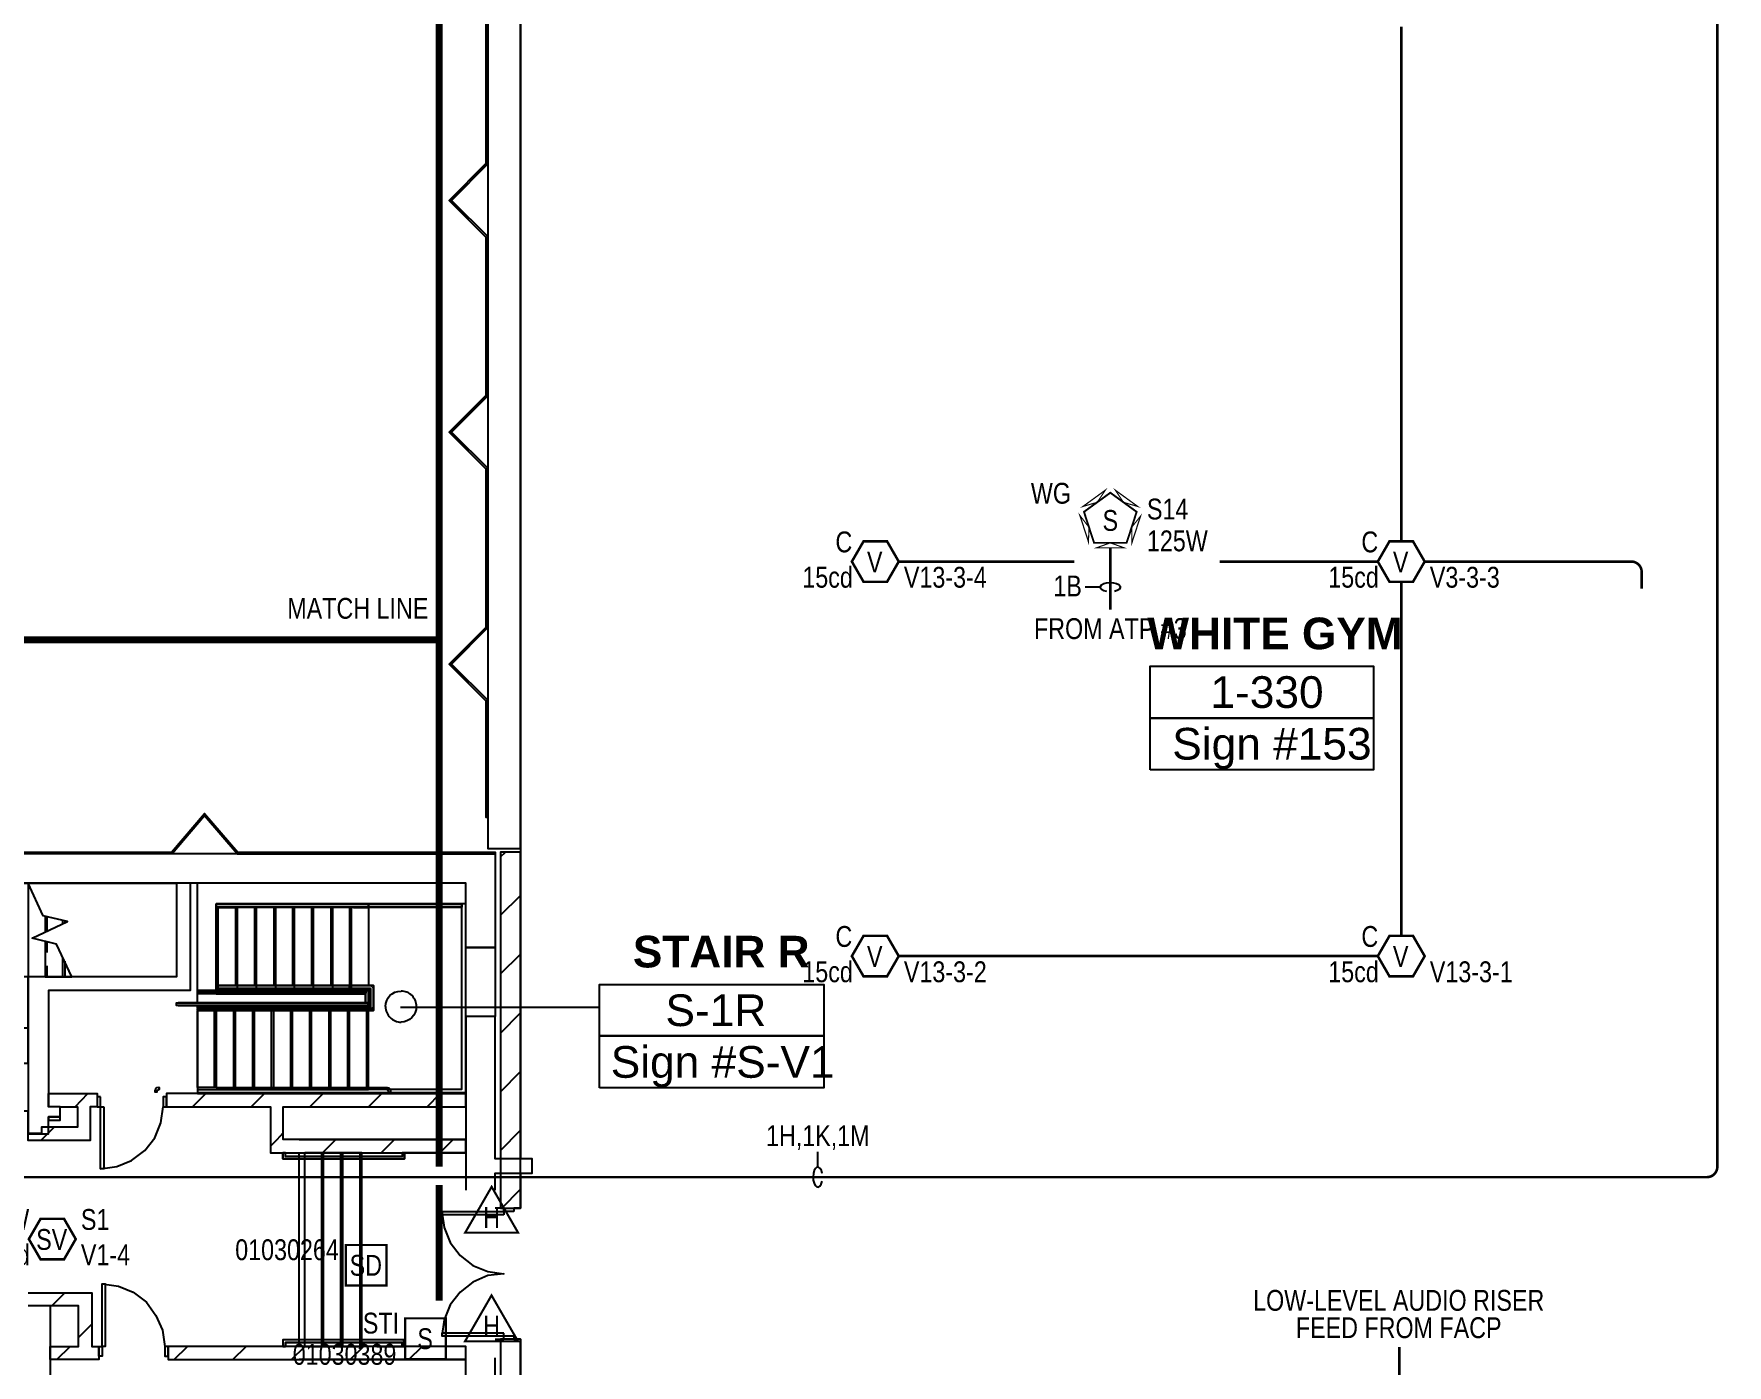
# Model space of a CAD drawing. Header units: inches. Extents: x 8199 to 15931, y 7617 to 15423.
# Drawn here: x 9666 to 10641, y 10030 to 10796 of the extents above; entities that cross this region are included whole.
import ezdxf
from ezdxf.enums import TextEntityAlignment as Align

# ---------------------------------------------------------------- set-up
doc = ezdxf.new("R2010")
doc.units = ezdxf.units.IN
doc.header["$LTSCALE"] = 0.25
doc.header["$MEASUREMENT"] = 0
for name, color, linetype in [('BACKGROUND', 8, 'Continuous'), ('CL-TEXT', 3, 'Continuous'), ('CONDUIT', 6, 'Continuous'), ('DOOR HOLDER', 1, 'Continuous'), ('PULL STATION', 1, 'Continuous'), ('SMOKE DETECTOR', 1, 'Continuous'), ('SPEAKER', 1, 'Continuous'), ('SPEAKER STROBE', 1, 'Continuous'), ('STROBE', 1, 'Continuous'), ('WIRE TAG', 3, 'Continuous')]:
    doc.layers.add(name, color=color, linetype=linetype)
doc.styles.add('Arial', font='arial.ttf', dxfattribs={"width": 0.8})
doc.styles.add('ESSCOE_TEXT', font='arial.ttf', dxfattribs={"width": 0.8, "height": 12})
doc.styles.add('PDF Arial', font='arial.ttf')
doc.styles.add('PDF Arial Bold', font='arialbd.ttf')

# ---------------------------------------------------------------- blocks, each defined once
blk = doc.blocks.new('SIGA-278')
at = {"layer": 'PULL STATION', "const_width": 1.3}
blk.add_lwpolyline([(-11.5, -11.68), (-11.5, 11.7), (11.89, 11.7), (11.89, -11.68)], close=True, dxfattribs=at)
at = {"layer": 'PULL STATION', "style": 'Arial', "width": 0.8}
blk.add_text('S', height=12, dxfattribs=at).set_placement((0, 0), align=Align.MIDDLE)
for tag, p in [('ADDRESS', (20.64, 8.96)), ('ZONE', (20.64, -8.58))]:
    blk.add_attdef(tag, text='', height=12, dxfattribs=at).set_placement(p, align=Align.MIDDLE_LEFT)
blk.add_attdef('SUBSCRIPT', text='', height=12, dxfattribs=at).set_placement((-16.56, -9.02), align=Align.MIDDLE_RIGHT)
blk = doc.blocks.new('150X-AQN5')
at = {"layer": 'DOOR HOLDER', "const_width": 1.25}
blk.add_lwpolyline([(15.26, -8.81), (0, 17.63), (-15.26, -8.81)], close=True, dxfattribs=at)
at = {"layer": 'DOOR HOLDER', "style": 'Arial', "width": 0.8}
blk.add_text('H', height=12, dxfattribs=at).set_placement((0, 0), align=Align.MIDDLE)
blk.add_attdef('SUBSCRIPT', text='', height=12, dxfattribs=at).set_placement((11.35, 10.49), align=Align.MIDDLE_LEFT)
blk = doc.blocks.new('MN-HSMG25P5N HYPERSPIKE SPEAKER')
at = {"layer": 'SPEAKER', "const_width": 1.1}
blk.add_lwpolyline([(15.17, 4.93), (0, 15.95), (-15.17, 4.93), (-9.37, -12.9), (9.37, -12.9)], close=True, dxfattribs=at)
at = {"layer": 'SPEAKER STROBE'}
for points in [[(-2.89, 17.39, 0.626, 0.626, 0), (-7.58, 10.44, 0.626, 0.626, 0), (-15.79, 8.02, 0.723, 0.723, 0)], [(15.79, 8.02, 0.626, 0.626, 0), (7.59, 10.43, 0.626, 0.626, 0), (2.9, 17.38, 0.723, 0.723, 0)], [(-17.52, 2.87, 0.626, 0.626, 0), (-12.27, -3.99, 0.626, 0.626, 0), (-12.59, -12.28, 0.723, 0.723, 0)], [(12.46, -12.71, 0.626, 0.626, 0), (12.27, -3.99, 0.626, 0.626, 0), (17.38, 2.45, 0.723, 0.723, 0)], [(-7.97, -15.77, 0.626, 0.626, 0), (0, -12.9, 0.626, 0.626, 0), (7.97, -15.77, 0.723, 0.723, 0)]]:
    blk.add_lwpolyline(points, format="xyseb", close=True, dxfattribs=at)
at = {"layer": 'SPEAKER', "style": 'Arial', "width": 0.8}
blk.add_text('S', height=12, dxfattribs=at).set_placement((0, 0), align=Align.MIDDLE)
blk.add_attdef('Speaker_Circuit', text='', height=12, dxfattribs=at).set_placement((21.07, 6.55), align=Align.MIDDLE_LEFT)
blk.add_attdef('250W', text='', height=12, dxfattribs=at).set_placement((55.6, -11.77), align=Align.MIDDLE_RIGHT)
blk = doc.blocks.new('WIRE TAG TOP')
at = {"layer": 'WIRE TAG', "color": 6}
blk.add_line((0, 5.77), (0, 14.57), dxfattribs=at)
blk.add_ellipse((0, 0), major_axis=(0, 5.77), ratio=0.473684, start_param=5.083251, end_param=10.570968, dxfattribs=at)
at = {"layer": 'WIRE TAG', "style": 'Arial', "width": 0.8}
blk.add_attdef('WIRE#', text='', height=12, dxfattribs=at).set_placement((0, 23.86), align=Align.MIDDLE_CENTER)
blk = doc.blocks.new('WIRE TAG LEFT')
at = {"layer": 'WIRE TAG', "color": 6}
blk.add_line((-5.77, 0), (-14.57, 0), dxfattribs=at)
at = {"layer": 'WIRE TAG', "color": 6, "extrusion": (0, 0, -1)}
blk.add_ellipse((0, 0), major_axis=(5.77, 0), ratio=0.473684, start_param=1.941658, end_param=7.429375, dxfattribs=at)
at = {"layer": 'WIRE TAG', "style": 'Arial', "width": 0.8}
blk.add_attdef('WIRE#', text='', height=12, dxfattribs=at).set_placement((-16.4, 0.73), align=Align.MIDDLE_RIGHT)
blk = doc.blocks.new('GC-S7VM')
at = {"layer": 'SPEAKER STROBE', "const_width": 1.46}
blk.add_lwpolyline([(13.83, 0.21), (7.08, 11.9), (-6.42, 11.9), (-13.17, 0.21), (-6.42, -11.49), (7.08, -11.49)], close=True, dxfattribs=at)
at = {"layer": 'SPEAKER STROBE', "style": 'Arial', "width": 0.8}
blk.add_text('SV', height=12, dxfattribs=at).set_placement((0, 0), align=Align.MIDDLE)
for tag, p in [('C', (-12.95, 11.52)), ('CANDELA', (-12.62, -8.82)), ('1/2W', (-12.62, -29.16))]:
    blk.add_attdef(tag, text='', height=12, dxfattribs=at).set_placement(p, align=Align.MIDDLE_RIGHT)
for tag, p in [('Speaker_Circuit', (16.8, 11.52)), ('Visual_Circuit', (16.8, -8.82))]:
    blk.add_attdef(tag, text='', height=12, dxfattribs=at).set_placement(p, align=Align.MIDDLE_LEFT)
blk = doc.blocks.new('SIGA-PD')
at = {"layer": 'SMOKE DETECTOR', "const_width": 1.3}
blk.add_lwpolyline([(-11.5, -11.68), (-11.5, 11.7), (11.89, 11.7), (11.89, -11.68)], close=True, dxfattribs=at)
at = {"layer": 'SMOKE DETECTOR', "style": 'Arial', "width": 0.8}
blk.add_text('SD', height=12, dxfattribs=at).set_placement((0, 0), align=Align.MIDDLE)
for tag, p in [('ADDRESS', (20.64, 8.96)), ('ZONE', (20.64, -8.58))]:
    blk.add_attdef(tag, text='', height=12, dxfattribs=at).set_placement(p, align=Align.MIDDLE_LEFT)
blk.add_attdef('SUBSCRIPT', text='', height=12, dxfattribs=at).set_placement((-16.56, -9.02), align=Align.MIDDLE_RIGHT)
blk = doc.blocks.new('GC-VM')
at = {"layer": 'STROBE', "const_width": 1.46}
blk.add_lwpolyline([(13.83, 0.21), (7.08, 11.9), (-6.42, 11.9), (-13.17, 0.21), (-6.42, -11.49), (7.08, -11.49)], close=True, dxfattribs=at)
at = {"layer": 'STROBE', "style": 'Arial', "width": 0.8}
blk.add_text('V', height=12, dxfattribs=at).set_placement((0, 0), align=Align.MIDDLE)
for tag, p in [('C', (-12.95, 11.52)), ('CANDELA', (-12.62, -8.82))]:
    blk.add_attdef(tag, text='', height=12, dxfattribs=at).set_placement(p, align=Align.MIDDLE_RIGHT)
blk.add_attdef('Visual_Circuit', text='', height=12, dxfattribs=at).set_placement((16.8, -8.82), align=Align.MIDDLE_LEFT)

msp = doc.modelspace()

# ---------------------------------------------------------------- linework, layer by layer
at = {"lineweight": 0, "const_width": 4}
for points in [[(9899.51, 10447.31), (9899.51, 11085.36), (10627.5, 11085.36)], [(9899.51, 10331.03), (9899.51, 10447.31), (8200.55, 10447.31)], [(9899.51, 10331.03), (9899.51, 10144)], [(9899.51, 10133.5), (9899.51, 10066.87)]]:
    msp.add_lwpolyline(points, dxfattribs=at)
at = {"layer": 'BACKGROUND'}
for points in [[(9927.52, 10988.36), (9927.52, 11094.77), (9927.52, 10355.97), (9927.52, 10327.3), (9932.62, 10327.3), (9946.32, 10327.3), (9946.32, 11075.97), (10484.09, 11075.97), (10484.09, 11094.77), (9946.32, 11094.77), (9927.52, 11094.77), (9926.56, 11095.73), (10033.61, 11095.73), (10054.95, 11117.07), (10076.3, 11095.73), (10167.1, 11095.73), (10188.44, 11117.07), (10209.79, 11095.73), (10300.58, 11095.73), (10321.93, 11117.07), (10343.27, 11095.73), (10456.69, 11095.73), (10456.69, 11094.77), (10342.64, 11094.77)], [(10641.15, 11075.97), (10484.09, 11075.97), (10484.09, 11087.44), (10523.59, 11087.44), (10641.15, 11087.44), (10641.15, 11075.97), (10462.1, 11075.97), (9946.32, 11075.97), (9946.32, 10148.58)], [(9926.56, 10721.71), (9926.56, 10812.51), (9927.52, 10813.14), (9927.52, 10721.39)], [(9905.22, 10700.36), (9926.56, 10721.71), (9927.52, 10721.39), (9906.49, 10700.36)], [(9926.56, 10679.02), (9905.22, 10700.36), (9906.49, 10700.36), (9927.52, 10679.66)], [(9926.56, 10588.22), (9926.56, 10679.02), (9927.52, 10679.66), (9927.52, 10587.9)], [(9905.22, 10566.88), (9926.56, 10588.22), (9927.52, 10587.9), (9906.49, 10566.88)], [(9926.56, 10545.53), (9905.22, 10566.88), (9906.49, 10566.88), (9927.52, 10546.17)], [(9926.56, 10454.74), (9926.56, 10545.53), (9927.52, 10546.17), (9927.52, 10454.42)], [(9905.22, 10433.39), (9926.56, 10454.74), (9927.52, 10454.42), (9906.49, 10433.39)], [(9926.56, 10412.05), (9905.22, 10433.39), (9906.49, 10433.39), (9927.52, 10412.68)], [(9745.29, 10325.07), (9764.41, 10347.37), (9764.41, 10346.1), (9745.61, 10324.12)], [(9764.41, 10347.37), (9783.52, 10325.07), (9783.2, 10324.12), (9764.41, 10346.1)], [(9783.2, 10324.12), (9931.66, 10324.12), (9481.82, 10324.12), (9481.82, 10307.23), (9462.07, 10307.23), (9462.07, 10324.12), (9461.43, 10324.12), (9461.43, 10307.23), (9443.59, 10307.23), (9443.59, 10295.44)], [(9640.16, 10325.07), (9745.29, 10325.07), (9745.61, 10324.12), (9639.84, 10324.12)], [(9783.52, 10325.07), (9931.66, 10325.07), (9931.66, 10324.12), (9931.66, 10307.23), (9931.66, 10270.28), (9914.78, 10270.28), (9914.78, 10307.23), (9756.12, 10307.23), (9756.12, 10253.39), (9756.12, 10245.43), (9674.56, 10245.43), (9674.56, 10178.52), (9674.56, 10186.17), (9702.6, 10186.17), (9702.6, 10178.52), (9698.46, 10178.52), (9698.46, 10166.74), (9698.46, 10159.09), (9670.42, 10159.09), (9662.78, 10159.09), (9662.78, 10163.23), (9662.78, 10175.97), (9656.41, 10175.97), (9656.41, 10163.23)], [(9934.85, 10322.52), (9937.71, 10325.07)], [(9613.08, 10163.23), (9613.08, 10175.97), (9605.11, 10175.97), (9605.11, 10307.23), (9748.16, 10307.23), (9748.16, 10253.39), (9674.56, 10253.39), (9662.78, 10253.39)], [(9672.65, 10273.78), (9672.65, 10253.39), (9682.53, 10253.39), (9687.95, 10253.39), (9679.02, 10272.19), (9665.01, 10275.69), (9685.4, 10285.25), (9671.38, 10288.43), (9662.78, 10307.23), (9662.78, 10253.39), (9605.11, 10253.39), (9605.11, 10243.51), (9605.11, 10233.64), (9605.11, 10223.76), (9605.11, 10213.57), (9605.11, 10203.69), (9662.78, 10203.69), (9662.78, 10213.57), (9662.78, 10223.76), (9605.11, 10223.76)], [(9857.75, 10236.82), (9771.1, 10236.82), (9760.26, 10236.82), (9749.11, 10236.82), (9759.95, 10236.82), (9748.16, 10236.82), (9748.16, 10238.42), (9771.1, 10238.42), (9857.11, 10238.42), (9857.11, 10243.83), (9848.19, 10243.83), (9771.73, 10243.83), (9760.58, 10243.83), (9760.26, 10243.83), (9771.1, 10243.83), (9771.1, 10243.51), (9856.79, 10243.51), (9856.79, 10238.42), (9760.26, 10238.42), (9760.26, 10307.23)], [(9934.85, 10288.75), (9946.32, 10300.22)], [(9672.65, 10288.12), (9672.65, 10279.2)], [(9673.61, 10288.12), (9673.61, 10279.51)], [(9760.26, 10188.72), (9760.26, 10186.81), (9867.63, 10186.81), (9914.78, 10186.81), (9914.78, 10295.44), (9850.1, 10295.44), (9771.1, 10295.44), (9771.1, 10293.21), (9782.25, 10293.21)], [(9847.87, 10236.51), (9858.71, 10236.51), (9858.71, 10238.42), (9858.71, 10245.43), (9856.79, 10245.43), (9847.87, 10245.43), (9837.04, 10245.43), (9825.89, 10245.43), (9815.06, 10245.43), (9804.23, 10245.43), (9793.08, 10245.43), (9782.25, 10245.43), (9771.1, 10245.43), (9771.1, 10293.21)], [(9847.87, 10293.21), (9847.87, 10248.29), (9861.57, 10248.29), (9861.57, 10233.96), (9771.1, 10233.96)], [(9870.49, 10188.72), (9912.55, 10188.72), (9912.55, 10293.21), (9850.1, 10293.21), (9847.87, 10293.21), (9837.04, 10293.21), (9825.89, 10293.21), (9815.06, 10293.21), (9804.23, 10293.21), (9793.08, 10293.21), (9782.25, 10293.21), (9782.25, 10248.29)], [(9793.08, 10293.21), (9793.08, 10248.29)], [(9804.23, 10293.21), (9804.23, 10248.29)], [(9815.06, 10293.21), (9815.06, 10248.29)], [(9825.89, 10293.21), (9825.89, 10248.29)], [(9837.04, 10293.21), (9837.04, 10248.29)], [(9850.1, 10293.21), (9858.71, 10293.21), (9858.71, 10248.29)], [(9682.53, 10285.89), (9682.53, 10283.97)], [(9683.8, 10285.57), (9683.8, 10284.29)], [(9673.61, 10273.46), (9673.61, 10267.41)], [(9673.61, 10259.76), (9673.61, 10253.39)], [(9682.53, 10264.54), (9682.53, 10253.39)], [(9683.8, 10262.31), (9683.8, 10253.39)], [(9934.85, 10254.98), (9946.32, 10266.45)], [(9662.78, 10223.76), (9662.78, 10233.64), (9662.78, 10243.51), (9662.78, 10253.39), (9662.78, 10162.91), (9674.56, 10162.91), (9674.56, 10172.79), (9674.56, 10170.88), (9681.25, 10170.88), (9681.25, 10172.79), (9681.25, 10178.52), (9691.13, 10178.52), (9691.13, 10166.74), (9670.42, 10166.74), (9670.42, 10163.23), (9662.78, 10163.23)], [(9847.87, 10248.29), (9771.1, 10248.29), (9847.87, 10248.29), (9861.57, 10248.29), (9861.57, 10233.96), (9771.1, 10233.96), (9861.57, 10233.96), (9861.57, 10248.29), (9847.87, 10248.29), (9771.1, 10248.29), (9771.1, 10246.7), (9771.1, 10248.29), (9771.1, 10246.7), (9847.87, 10246.7), (9859.98, 10246.7), (9859.98, 10235.23), (9771.1, 10235.23), (9860.94, 10235.23), (9861.25, 10235.23), (9860.94, 10235.23)], [(9861.57, 10234.59), (9861.57, 10234.28), (9861.25, 10233.96), (9861.57, 10234.28), (9861.57, 10234.59), (9861.57, 10234.91), (9861.25, 10235.23), (9861.57, 10234.91), (9861.57, 10234.59), (9861.57, 10248.29), (9848.19, 10248.29), (9771.1, 10248.29)], [(9771.1, 10235.23), (9859.98, 10235.23), (9859.98, 10246.7), (9848.19, 10246.7), (9771.1, 10246.7), (9847.87, 10246.7), (9859.98, 10246.7), (9847.87, 10246.7), (9847.87, 10245.43), (9858.71, 10245.43), (9858.71, 10236.82), (9771.1, 10236.82), (9748.16, 10236.82), (9748.16, 10238.42), (9759.95, 10238.42), (9749.11, 10238.42), (9760.26, 10238.42), (9771.1, 10238.42), (9857.75, 10238.42), (9858.07, 10238.42), (9857.75, 10238.42)], [(9859.98, 10235.23), (9859.98, 10246.7), (9859.98, 10235.23), (9771.1, 10235.23), (9760.26, 10235.23), (9771.1, 10235.23), (9760.26, 10235.23), (9760.26, 10233.96), (9771.1, 10233.96), (9860.94, 10233.96)], [(9847.87, 10245.43), (9760.26, 10245.43), (9771.1, 10245.43), (9760.26, 10245.43), (9760.58, 10245.43), (9771.73, 10245.43), (9848.19, 10245.43), (9858.71, 10245.43), (9858.71, 10237.46), (9858.39, 10237.14), (9858.71, 10237.46)], [(9760.26, 10244.47), (9857.75, 10244.47)], [(9771.1, 10243.83), (9760.26, 10243.83), (9847.87, 10243.83), (9857.11, 10243.83), (9857.11, 10238.42)], [(9771.1, 10247.66), (9771.1, 10247.66)], [(9771.1, 10247.66), (9771.1, 10247.66)], [(9771.1, 10246.7), (9847.87, 10246.7)], [(9771.1, 10245.43), (9771.1, 10245.43)], [(9782.25, 10246.7), (9782.25, 10245.43)], [(9793.08, 10246.7), (9793.08, 10245.43)], [(9804.23, 10246.7), (9804.23, 10245.43)], [(9815.06, 10246.7), (9815.06, 10245.43)], [(9825.89, 10246.7), (9825.89, 10245.43)], [(9837.04, 10246.7), (9837.04, 10245.43)], [(9847.87, 10247.34), (9847.87, 10247.66)], [(9858.71, 10246.7), (9858.71, 10245.43), (9856.79, 10245.43)], [(9860.62, 10247.34), (9860.94, 10247.66)], [(9931.66, 10130.42), (9931.66, 10140.29), (9932.62, 10140.29), (9953.01, 10140.29), (9953.01, 10148.58), (9932.62, 10148.58), (9931.66, 10148.58), (9931.66, 10230.45), (9914.78, 10230.45), (9914.78, 10186.17), (9742.42, 10186.17), (9742.42, 10178.52), (9802.32, 10178.52), (9802.32, 10159.73), (9802.32, 10152.08), (9914.78, 10152.08), (9914.78, 10159.73)], [(9748.16, 10237.46), (9748.48, 10237.46)], [(9760.26, 10238.42), (9760.26, 10238.42)], [(9847.87, 10235.23), (9847.87, 10236.51), (9837.04, 10236.51), (9825.89, 10236.51), (9815.06, 10236.51), (9804.23, 10236.51), (9793.08, 10236.51), (9782.25, 10236.51), (9771.1, 10236.51), (9760.26, 10236.51), (9760.26, 10236.82), (9760.26, 10186.17), (9914.78, 10186.17), (9914.78, 10178.52), (9914.78, 10159.73), (9914.78, 10152.08), (9914.78, 10130.42)], [(9771.1, 10236.51), (9771.1, 10235.23), (9760.26, 10235.23), (9760.26, 10236.51)], [(9760.26, 10235.23), (9760.26, 10233.96), (9771.1, 10233.96), (9760.26, 10233.96)], [(9760.26, 10234.91), (9760.26, 10234.91)], [(9760.26, 10234.91), (9760.26, 10234.91)], [(9760.26, 10234.28), (9760.26, 10234.28)], [(9760.26, 10234.28), (9760.26, 10234.28)], [(9771.1, 10189.67), (9760.26, 10189.67), (9760.26, 10233.96), (9771.1, 10233.96), (9771.1, 10189.67), (9858.71, 10189.67), (9869.22, 10189.67), (9869.54, 10189.67), (9870.49, 10189.36), (9871.45, 10188.4), (9871.45, 10187.44), (9871.45, 10186.81), (9871.13, 10186.81), (9870.81, 10186.81), (9870.49, 10186.81), (9870.18, 10186.81), (9870.18, 10187.44), (9869.86, 10188.08), (9869.22, 10188.4), (9858.71, 10188.4), (9858.71, 10188.72), (9858.71, 10189.04), (9858.71, 10189.36), (9858.71, 10189.67)], [(9760.26, 10189.67), (9760.26, 10188.4), (9771.1, 10188.4), (9858.71, 10188.4), (9858.71, 10189.67), (9858.71, 10233.96)], [(9771.1, 10237.46), (9771.1, 10237.46)], [(9771.1, 10234.59), (9771.1, 10234.28)], [(9782.25, 10235.23), (9782.25, 10236.51)], [(9782.25, 10189.67), (9782.25, 10233.96)], [(9793.08, 10235.23), (9793.08, 10236.51)], [(9793.08, 10189.67), (9793.08, 10233.96)], [(9804.23, 10235.23), (9804.23, 10236.51)], [(9804.23, 10189.67), (9804.23, 10233.96)], [(9815.06, 10235.23), (9815.06, 10236.51)], [(9815.06, 10189.67), (9815.06, 10233.96)], [(9825.89, 10235.23), (9825.89, 10236.51)], [(9825.89, 10189.67), (9825.89, 10233.96)], [(9837.04, 10235.23), (9837.04, 10236.51)], [(9837.04, 10189.67), (9837.04, 10233.96)], [(9847.87, 10189.67), (9847.87, 10233.96)], [(9858.39, 10237.14), (9858.39, 10237.14)], [(9858.39, 10237.14), (9858.39, 10237.14)], [(9858.71, 10237.46), (9858.71, 10237.46)], [(9858.71, 10237.46), (9858.71, 10237.46)], [(9858.71, 10235.23), (9858.71, 10236.51)], [(9860.94, 10235.23), (9860.94, 10235.23)], [(9860.94, 10235.23), (9860.94, 10235.23)], [(9861.25, 10235.23), (9861.25, 10235.23)], [(9861.25, 10235.23), (9861.25, 10235.23)], [(9861.57, 10234.91), (9861.57, 10234.91)], [(9861.57, 10234.91), (9861.57, 10234.91)], [(9861.57, 10234.28), (9861.57, 10234.28)], [(9861.57, 10234.28), (9861.57, 10234.28)], [(9877.18, 10235.87), (9991.87, 10235.87)], [(9934.85, 10220.9), (9946.32, 10232.68)], [(9934.85, 10187.13), (9946.32, 10198.91)], [(9689.86, 10178.52), (9697.18, 10186.17)], [(9704.51, 10142.84), (9713.75, 10144.12), (9722.35, 10147.62), (9730, 10153.36), (9735.73, 10160.68), (9739.24, 10169.28), (9740.51, 10178.52), (9742.42, 10178.52), (9742.42, 10184.26), (9740.51, 10184.26), (9740.51, 10178.52)], [(9738.28, 10189.67), (9738.28, 10189.36), (9738.28, 10189.04), (9738.28, 10188.72), (9738.28, 10189.04), (9738.28, 10189.36), (9738.28, 10189.67), (9737.96, 10189.67), (9736.69, 10189.36), (9736.05, 10188.72), (9735.73, 10187.76), (9735.73, 10187.44), (9735.73, 10187.13), (9736.05, 10187.13), (9736.37, 10187.13), (9736.69, 10187.13), (9736.37, 10187.13), (9736.05, 10187.13), (9735.73, 10187.13)], [(9735.73, 10187.13), (9735.73, 10187.13)], [(9735.73, 10187.13), (9735.73, 10187.13)], [(9735.73, 10187.13), (9735.73, 10187.13)], [(9735.73, 10187.13), (9735.73, 10187.13)], [(9735.73, 10187.13), (9735.73, 10187.13)], [(9735.73, 10187.13), (9735.73, 10187.13)], [(9736.05, 10187.13), (9736.05, 10187.13)], [(9736.05, 10187.13), (9736.05, 10187.13)], [(9737.01, 10187.13), (9736.69, 10187.13), (9737.01, 10187.13), (9737.01, 10187.44), (9737.33, 10188.08), (9737.96, 10188.4), (9738.28, 10188.4), (9738.28, 10188.72), (9738.28, 10188.4)], [(9736.69, 10187.13), (9736.69, 10187.13)], [(9736.69, 10187.13), (9736.69, 10187.13)], [(9737.01, 10187.13), (9737.01, 10187.13)], [(9737.01, 10187.13), (9737.01, 10187.13)], [(9737.01, 10187.13), (9737.01, 10187.13)], [(9737.01, 10187.13), (9737.01, 10187.13)], [(9737.01, 10187.13), (9737.01, 10187.13)], [(9737.01, 10187.13), (9737.01, 10187.13)], [(9738.28, 10189.67), (9738.28, 10189.67)], [(9738.28, 10189.67), (9738.28, 10189.67)], [(9738.28, 10189.67), (9738.28, 10189.67)], [(9738.28, 10189.67), (9738.28, 10189.67)], [(9738.28, 10189.67), (9738.28, 10189.67)], [(9738.28, 10189.67), (9738.28, 10189.67)], [(9738.28, 10189.36), (9738.28, 10189.36)], [(9738.28, 10189.36), (9738.28, 10189.36)], [(9738.28, 10188.72), (9738.28, 10188.72)], [(9738.28, 10188.72), (9738.28, 10188.72)], [(9738.28, 10188.4), (9738.28, 10188.4)], [(9738.28, 10188.4), (9738.28, 10188.4)], [(9738.28, 10188.4), (9738.28, 10188.4)], [(9738.28, 10188.4), (9738.28, 10188.4)], [(9738.28, 10188.4), (9738.28, 10188.4)], [(9738.28, 10188.4), (9738.28, 10188.4)], [(9757.4, 10178.52), (9765.04, 10186.17)], [(9791.17, 10178.52), (9798.81, 10186.17)], [(9818.88, 10159.73), (9914.78, 10159.73), (9809.64, 10159.73), (9809.64, 10178.52), (9914.78, 10178.52), (9914.78, 10186.17)], [(9824.94, 10178.52), (9832.58, 10186.17)], [(9858.71, 10189.36), (9858.71, 10189.36)], [(9858.71, 10188.72), (9858.71, 10188.72)], [(9858.71, 10178.52), (9866.35, 10186.17)], [(9869.22, 10188.72), (9870.18, 10188.72)], [(9870.18, 10186.81), (9870.18, 10186.81)], [(9870.18, 10186.81), (9870.18, 10186.81)], [(9870.18, 10186.81), (9870.18, 10186.81)], [(9870.18, 10186.81), (9870.18, 10186.81)], [(9870.18, 10186.81), (9870.18, 10186.81)], [(9870.18, 10186.81), (9870.18, 10186.81)], [(9870.49, 10186.81), (9870.49, 10186.81)], [(9870.49, 10186.81), (9870.81, 10186.81), (9871.13, 10186.81)], [(9870.49, 10186.81), (9870.49, 10186.81)], [(9871.13, 10186.81), (9871.13, 10186.81)], [(9871.13, 10186.81), (9871.13, 10186.81)], [(9871.45, 10186.81), (9871.45, 10186.81)], [(9871.45, 10186.81), (9871.45, 10186.81)], [(9871.45, 10186.81), (9871.45, 10186.81)], [(9871.45, 10186.81), (9871.45, 10186.81)], [(9871.45, 10186.81), (9871.45, 10186.81)], [(9871.45, 10186.81), (9871.45, 10186.81)], [(9892.48, 10178.52), (9900.12, 10186.17)], [(9681.25, 10178.52), (9674.56, 10178.52)], [(9670.1, 10159.09), (9670.42, 10159.41), (9677.75, 10166.74)], [(9802.32, 10155.9), (9806.14, 10159.73), (9809.64, 10163.55)], [(9934.85, 10153.36), (9946.32, 10165.14)], [(9914.78, 10152.08), (9879.41, 10152.08), (9879.41, 10148.58), (9854.88, 10148.58), (9832.9, 10148.58), (9809.33, 10148.58), (9809.33, 10152.08)], [(9809.96, 10152.08), (9809.96, 10152.08)], [(9863.48, 10152.08), (9878.14, 10152.08), (9878.14, 10149.85), (9854.56, 10149.85), (9832.9, 10149.85), (9822.07, 10149.85), (9810.92, 10149.85), (9810.92, 10152.08)], [(9854.88, 10152.08), (9844.05, 10152.08), (9832.9, 10152.08), (9822.07, 10152.08)], [(9832.26, 10152.08), (9839.91, 10159.73)], [(9866.03, 10152.08), (9873.68, 10159.73)], [(9878.46, 10152.08), (9878.78, 10152.08)], [(9899.8, 10152.08), (9907.45, 10159.73)], [(9809.96, 10149.21), (9809.96, 10148.9)], [(9832.9, 10149.21), (9832.9, 10148.9)], [(9854.88, 10149.21), (9854.88, 10148.9)], [(9946.32, 10140.29), (9946.32, 10120.22)], [(9935.48, 10120.22), (9946.32, 10131.05)], [(9901.08, 10118.31), (9902.35, 10109.07), (9905.86, 10100.47), (9911.59, 10092.82), (9918.92, 10087.09), (9927.52, 10083.59), (9936.76, 10082.31), (9927.52, 10081.36), (9918.92, 10077.53), (9911.59, 10071.8), (9905.86, 10064.47), (9902.35, 10055.87), (9901.08, 10046.63)], [(9936.76, 10120.22), (9931.66, 10120.22)], [(9946.32, 10120.22), (9942.49, 10120.22)], [(9662.78, 10071.48), (9691.77, 10071.48), (9699.41, 10071.48), (9699.41, 10040.58), (9703.56, 10040.58), (9705.47, 10040.58), (9705.47, 10076.58), (9707.06, 10076.58), (9707.06, 10040.58), (9705.47, 10040.58), (9705.47, 10034.84), (9703.56, 10034.84), (9703.56, 10040.58), (9703.56, 10032.93), (9675.52, 10032.93), (9675.52, 10040.58), (9691.77, 10040.58), (9691.77, 10063.83), (9675.52, 10063.83), (9662.78, 10063.83)], [(9705.47, 10076.58), (9714.71, 10075.3), (9723.31, 10071.8), (9730.95, 10066.06), (9736.37, 10058.42), (9740.19, 10049.82), (9741.47, 10040.58), (9741.47, 10034.84), (9743.38, 10034.84), (9743.38, 10040.58), (9741.47, 10040.58)], [(9675.52, 10063.83), (9662.78, 10063.83)], [(9676.48, 10063.83), (9683.8, 10071.48)], [(9691.77, 10045.67), (9699.41, 10053.32)], [(9914.78, 10040.58), (9879.41, 10040.58), (9879.41, 10044.4), (9854.88, 10044.4), (9832.9, 10044.4), (9809.33, 10044.4), (9809.33, 10040.58), (9810.92, 10040.58), (9810.92, 10042.81), (9822.07, 10042.81), (9832.9, 10042.81), (9854.56, 10042.81), (9878.14, 10042.81), (9878.14, 10040.58), (9879.41, 10040.58), (9879.41, 10044.4), (9854.56, 10044.4), (9832.9, 10044.4), (9822.07, 10044.4), (9809.33, 10044.4), (9809.33, 10040.58)], [(9931.66, 10044.72), (9936.76, 10044.72)], [(9942.49, 10044.72), (9946.32, 10044.72), (9946.32, 9976.86)], [(9679.34, 10032.93), (9686.99, 10040.58)], [(9914.78, 10032.93), (9914.78, 10040.58), (9806.78, 10040.58), (9743.38, 10040.58), (9743.38, 10032.93), (9806.78, 10032.93), (9914.78, 10032.93), (9818.88, 10032.93)], [(9746.88, 10032.93), (9754.53, 10040.58)], [(9780.65, 10032.93), (9788.3, 10040.58)], [(9809.96, 10040.58), (9809.96, 10040.58)], [(9863.48, 10040.58), (9878.14, 10040.58), (9878.14, 10042.81), (9854.88, 10042.81), (9832.9, 10042.81), (9810.92, 10042.81), (9810.92, 10040.58)], [(9814.42, 10032.93), (9822.07, 10040.58), (9832.9, 10040.58), (9844.05, 10040.58), (9854.88, 10040.58)], [(9832.9, 10043.44), (9832.9, 10043.44)], [(9914.78, 9576.72), (9914.78, 9480.19), (9931.66, 9480.19), (9931.66, 9576.72), (9914.78, 9576.72), (9914.78, 9603.48), (9914.78, 9700.33), (9914.78, 9712.43), (9907.77, 9712.43), (9836.09, 9712.43), (9836.09, 9720.4), (9907.77, 9720.4), (9914.78, 9720.4), (9914.78, 9747.16), (9914.78, 9843.69), (9914.78, 9890.52), (9914.78, 9987.05), (9914.78, 10033.89)], [(9848.19, 10032.93), (9855.84, 10040.58)], [(9854.88, 10043.44), (9854.88, 10043.44)], [(9878.78, 10043.44), (9878.46, 10043.44)], [(9878.78, 10040.58), (9878.46, 10040.58)], [(9881.96, 10032.93), (9889.61, 10040.58)], [(9914.78, 9267.37), (9931.66, 9267.37), (9931.66, 9480.19), (9931.66, 9576.72), (9931.66, 9603.48), (9931.66, 9700.33), (9931.66, 9747.16), (9931.66, 9843.69), (9931.66, 9890.52), (9931.66, 9987.05), (9931.66, 10033.89)]]:
    msp.add_lwpolyline(points, dxfattribs=at)
for points in [[(10308.87, 10402.17), (10308.87, 10432.12), (10437.57, 10432.12), (10437.57, 10402.17)], [(9926.56, 10412.05), (9927.52, 10412.68), (9927.52, 10345.14), (9926.56, 10345.14)], [(10308.87, 10372.54), (10308.87, 10402.17), (10437.57, 10402.17), (10437.57, 10372.54)], [(9946.32, 10325.07), (9934.85, 10325.07), (9934.85, 10120.22), (9946.32, 10120.22)], [(9771.1, 10293.53), (9847.87, 10293.53), (9858.71, 10293.53), (9847.87, 10293.53), (9771.1, 10293.53), (9771.1, 10295.13), (9847.87, 10295.13), (9858.71, 10295.13), (9912.55, 10295.13), (9912.55, 10293.53), (9858.71, 10293.53), (9858.71, 10295.13), (9847.87, 10295.13), (9771.1, 10295.13)], [(9912.55, 10293.53), (9912.55, 10295.13), (9858.71, 10295.13), (9858.71, 10293.53)], [(9931.66, 10270.28), (9931.66, 10230.45), (9914.78, 10230.45), (9914.78, 10270.28)], [(9991.87, 10219.3), (9991.87, 10248.93), (10120.9, 10248.93), (10120.9, 10219.3)], [(9771.1, 10247.02), (9771.1, 10247.34), (9771.1, 10247.66), (9771.1, 10247.97), (9771.1, 10247.66), (9771.1, 10247.34)], [(9760.26, 10234.91), (9760.26, 10234.59), (9760.26, 10234.28), (9760.26, 10234.59)], [(9858.71, 10237.46), (9858.71, 10237.78), (9858.39, 10237.78), (9858.39, 10238.1), (9858.07, 10238.1), (9858.07, 10238.42), (9858.07, 10238.1), (9858.39, 10238.1), (9858.39, 10237.78), (9858.71, 10237.78)], [(9991.87, 10189.36), (9991.87, 10219.3), (10120.9, 10219.3), (10120.9, 10189.36)], [(9704.51, 10184.26), (9702.6, 10184.26), (9702.6, 10178.52), (9704.51, 10178.52)], [(9674.56, 10172.79), (9681.25, 10172.79)], [(9706.42, 10178.52), (9706.42, 10142.84), (9704.51, 10142.84), (9704.51, 10178.52)], [(9878.14, 10149.85), (9854.88, 10149.85), (9832.9, 10149.85), (9810.92, 10149.85), (9810.92, 10152.08), (9809.33, 10152.08), (9809.33, 10148.58), (9822.07, 10148.58), (9832.9, 10148.58), (9854.56, 10148.58), (9879.41, 10148.58), (9879.41, 10152.08), (9878.14, 10152.08)], [(9936.76, 10116.4), (9901.08, 10116.4), (9901.08, 10118.31), (9936.76, 10118.31)], [(9942.49, 10118.31), (9936.76, 10118.31), (9936.76, 10120.22), (9942.49, 10120.22)], [(9936.76, 10048.22), (9901.08, 10048.22), (9901.08, 10046.63), (9936.76, 10046.63)], [(9946.32, 10044.72), (9934.85, 10044.72), (9934.85, 9965.07), (9946.32, 9965.07), (9966.39, 9965.07), (9966.39, 9976.86), (9946.32, 9976.86)], [(9942.49, 10044.72), (9936.76, 10044.72), (9936.76, 10046.63), (9942.49, 10046.63)]]:
    msp.add_lwpolyline(points, close=True, dxfattribs=at)
at = {"layer": 'BACKGROUND', "ltscale": 0.748333}
msp.add_lwpolyline([(9760.26, 10307.23), (9521.33, 10307.23)], dxfattribs=at)
at = {"layer": 'BACKGROUND', "ltscale": 0.061667}
for points in [[(9772.05, 10293.21), (9772.05, 10245.43)], [(9783.2, 10293.21), (9783.2, 10245.43)], [(9794.03, 10293.21), (9794.03, 10245.43)], [(9805.18, 10293.21), (9805.18, 10245.43)], [(9816.02, 10293.21), (9816.02, 10245.43)], [(9826.85, 10293.21), (9826.85, 10245.43)], [(9838, 10293.21), (9838, 10245.43)], [(9848.83, 10293.21), (9848.83, 10245.43)], [(9770.14, 10189.67), (9770.14, 10236.51)], [(9781.29, 10189.67), (9781.29, 10236.51)], [(9792.12, 10189.67), (9792.12, 10236.51)], [(9802.95, 10189.67), (9802.95, 10236.51)], [(9814.1, 10189.67), (9814.1, 10236.51)], [(9824.94, 10189.67), (9824.94, 10236.51)], [(9836.09, 10189.67), (9836.09, 10236.51)], [(9846.92, 10189.67), (9846.92, 10236.51)], [(9857.75, 10189.67), (9857.75, 10236.51)], [(9831.95, 10040.58), (9831.95, 10152.08)], [(9842.78, 10040.58), (9842.78, 10152.08)], [(9853.93, 10040.58), (9853.93, 10152.08)]]:
    msp.add_lwpolyline(points, dxfattribs=at)
at = {"layer": 'BACKGROUND', "ltscale": 0.545}
for points in [[(9818.88, 10040.58), (9818.88, 10152.08)], [(9822.07, 10040.58), (9822.07, 10152.08)], [(9832.9, 10040.58), (9832.9, 10152.08)], [(9844.05, 10040.58), (9844.05, 10152.08)], [(9854.88, 10040.58), (9854.88, 10152.08)]]:
    msp.add_lwpolyline(points, dxfattribs=at)
at = {"layer": 'BACKGROUND', "ltscale": 1.303333}
msp.add_lwpolyline([(9675.52, 10063.83), (9675.52, 9232.97)], dxfattribs=at)
at = {"layer": 'BACKGROUND'}
for centre, start, end in [((9877.52, 10236.2), 359.89944, 90.10056), ((9877.49, 10236.17), 179.89944, 270.10056)]:
    msp.add_arc(centre, 8.9, start, end, dxfattribs=at)
for points in [[(9868.58, 10236.19), (9868.58, 10241.28), (9872.41, 10245.11), (9877.5, 10245.11)], [(9868.58, 10236.19), (9868.58, 10241.28), (9872.41, 10245.11), (9877.5, 10245.11)], [(9886.42, 10236.19), (9886.42, 10231.41), (9882.28, 10227.27), (9877.5, 10227.27)], [(9886.42, 10236.19), (9886.42, 10231.41), (9882.28, 10227.27), (9877.5, 10227.27)]]:
    msp.add_open_spline(points, degree=3, dxfattribs=at)
at = {"layer": 'CONDUIT', "lineweight": 0, "const_width": 1.5}
for points in [[(10635.5, 11165.11), (10635.5, 10144, -0.414214), (10629.5, 10138), (9208.15, 10138, -0.414214), (9202.15, 10144), (9202.15, 10226.42)], [(10466.98, 10492.43), (10585.93, 10492.43, -0.414214), (10591.93, 10486.43), (10591.93, 10476.73)]]:
    msp.add_lwpolyline(points, format="xyb", dxfattribs=at)
for points in [[(10453.48, 10800.35), (10453.48, 10504.12)], [(10265.22, 10492.43), (10164.1, 10492.43)], [(10285.95, 10500.34), (10285.95, 10464.82)], [(10439.98, 10492.43), (10348.86, 10492.43)], [(10453.48, 10480.74), (10453.48, 10276.95)], [(10439.98, 10265.26), (10164.1, 10265.26)], [(10452.38, 9954.43), (10452.38, 10040.3)]]:
    msp.add_lwpolyline(points, dxfattribs=at)

# ---------------------------------------------------------------- block references
at = {"layer": 'DOOR HOLDER'}
for p in [(9929.67, 10114.81), (9929.61, 10052.3)]:
    msp.add_blockref('150X-AQN5', p, dxfattribs=at)
at = {"layer": 'PULL STATION'}
ref = msp.add_blockref('SIGA-278', (9891.35, 10045), dxfattribs=at)
ref.add_attrib('ADDRESS', 'STI', dxfattribs={"height": 12, "style": 'Arial', "width": 0.8}).set_placement((9855.5, 10053.96), align=Align.MIDDLE_LEFT)
ref.add_attrib('SUBSCRIPT', '01030389', dxfattribs={"height": 12, "style": 'Arial', "width": 0.8}).set_placement((9874.79, 10035.98), align=Align.MIDDLE_RIGHT)
at = {"layer": 'SMOKE DETECTOR'}
ref = msp.add_blockref('SIGA-PD', (9857.21, 10087.25), dxfattribs=at)
ref.add_attrib('ADDRESS', '01030264', dxfattribs={"height": 12, "style": 'Arial', "width": 0.8}).set_placement((9782, 10096.21), align=Align.MIDDLE_LEFT)
at = {"layer": 'SPEAKER'}
ref = msp.add_blockref('MN-HSMG25P5N HYPERSPIKE SPEAKER', (10285.95, 10516.11), dxfattribs=at)
ref.add_attrib('Speaker_Circuit', 'S14', dxfattribs={"height": 12, "style": 'Arial', "width": 0.8}).set_placement((10307.03, 10522.66), align=Align.MIDDLE_LEFT)
ref.add_attrib('250W', '125W', dxfattribs={"height": 12, "style": 'Arial', "width": 0.8}).set_placement((10342.06, 10504.34), align=Align.MIDDLE_RIGHT)
at = {"layer": 'SPEAKER STROBE'}
msp.add_blockref('GC-S7VM', (9676.34, 10102.14), dxfattribs=at).add_auto_attribs({'C': 'C,1W', 'Speaker_Circuit': 'S1', 'Visual_Circuit': 'V1-4', 'CANDELA': '15cd'})
at = {"layer": 'STROBE'}
for p, values in [((10150.28, 10492.22), {'C': 'C', 'Visual_Circuit': 'V13-3-4', 'CANDELA': '15cd'}), ((10453.15, 10492.22), {'C': 'C', 'Visual_Circuit': 'V3-3-3', 'CANDELA': '15cd'}), ((10150.28, 10265.06), {'C': 'C', 'Visual_Circuit': 'V13-3-2', 'CANDELA': '15cd'}), ((10453.15, 10265.06), {'C': 'C', 'Visual_Circuit': 'V13-3-1', 'CANDELA': '15cd'})]:
    msp.add_blockref('GC-VM', p, dxfattribs=at).add_auto_attribs(values)
at = {"layer": 'WIRE TAG'}
for name, p, values in [('WIRE TAG LEFT', (10285.95, 10477.65), {'WIRE#': '1B'}), ('WIRE TAG TOP', (10117.5, 10138), {'WIRE#': '1H,1K,1M'})]:
    msp.add_blockref(name, p, dxfattribs=at).add_auto_attribs(values)

# ---------------------------------------------------------------- texts
at = {"lineweight": 0, "style": 'ESSCOE_TEXT', "width": 0.8}
msp.add_text('MATCH LINE', height=12, dxfattribs=at).set_placement((9812, 10459.5))
at = {"layer": 'BACKGROUND', "attachment_point": 7}
for s, insert, char_height, style in [('WHITE GYM', (10307.27, 10441.68), 18.216, 'PDF Arial Bold'), ('1-330', (10343.59, 10407.9), 18.245, 'PDF Arial'), ('Sign #153', (10321.61, 10372.91), 18.245, 'PDF Arial'), ('STAIR R', (10010.99, 10258.48), 18.216, 'PDF Arial Bold'), ('S-1R', (10029.78, 10224.72), 18.245, 'PDF Arial'), ('Sign #S-V1', (9998.25, 10189.72), 18.245, 'PDF Arial')]:
    msp.add_mtext(s, dxfattribs=dict(at, insert=insert, char_height=char_height, style=style))
at = {"layer": 'CL-TEXT', "width": 0.8}
for s, style, p in [('FROM ATP #3', 'ESSCOE_TEXT', (10285.95, 10453.82)), ('LOW-LEVEL AUDIO RISER', 'Arial', (10452.02, 10067.07)), ('FEED FROM FACP', 'Arial', (10452.02, 10051.32))]:
    msp.add_text(s, height=12, dxfattribs=dict(at, style=style)).set_placement(p, align=Align.MIDDLE_CENTER)
at = {"layer": 'STROBE', "style": 'Arial', "width": 0.8}
msp.add_attdef('WG', text='', height=12, dxfattribs=at).set_placement((10263.28, 10531.75), align=Align.MIDDLE_RIGHT)

doc.saveas('drawing.dxf')
